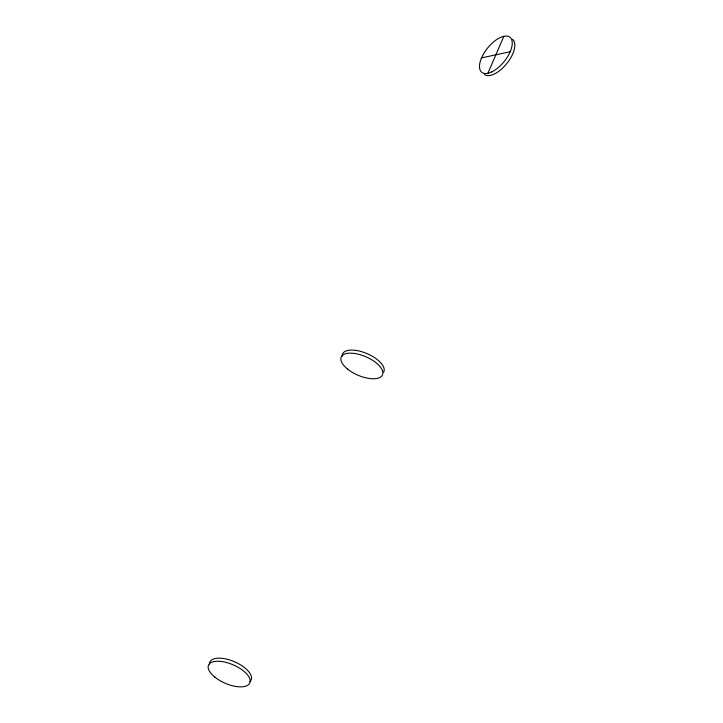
<?xml version="1.0" encoding="UTF-8"?>
<svg xmlns="http://www.w3.org/2000/svg" width="723" height="723" viewBox="0 0 723 723"><rect width="100%" height="100%" fill="white"/><g stroke="black" fill="none" stroke-linecap="round" stroke-linejoin="round"><path stroke-width="1.08" d="M487.908 73.285L503.832 36.322M481.536 57.885L510.212 51.722M512.499 39.322A22.485 10.691 -51.1 0 1 506.877 63.452A22.485 10.691 -51.1 0 1 484.374 74.424M342.169 356.267A22.485 10.032 23.3 0 1 365.196 352.869A22.485 10.032 23.3 0 1 383.687 372.11M209.489 664.347A22.485 10.032 23.3 0 1 234.342 661.69A22.485 10.032 23.3 0 1 249.878 681.59M491.893 71.857A22.485 10.691 -51.1 0 0 511.64 39.557A22.485 10.691 -51.1 0 0 484.085 52.996A22.485 10.691 -51.1 0 0 491.893 71.857M347.528 369.046A22.485 10.032 23.3 0 0 382.359 375.192A22.485 10.032 23.3 0 0 355.707 353.655A22.485 10.032 23.3 0 0 347.528 369.046M214.848 677.126A22.485 10.032 23.3 0 0 249.679 683.271A22.485 10.032 23.3 0 0 223.027 661.735A22.485 10.032 23.3 0 0 214.848 677.126"/></g></svg>
